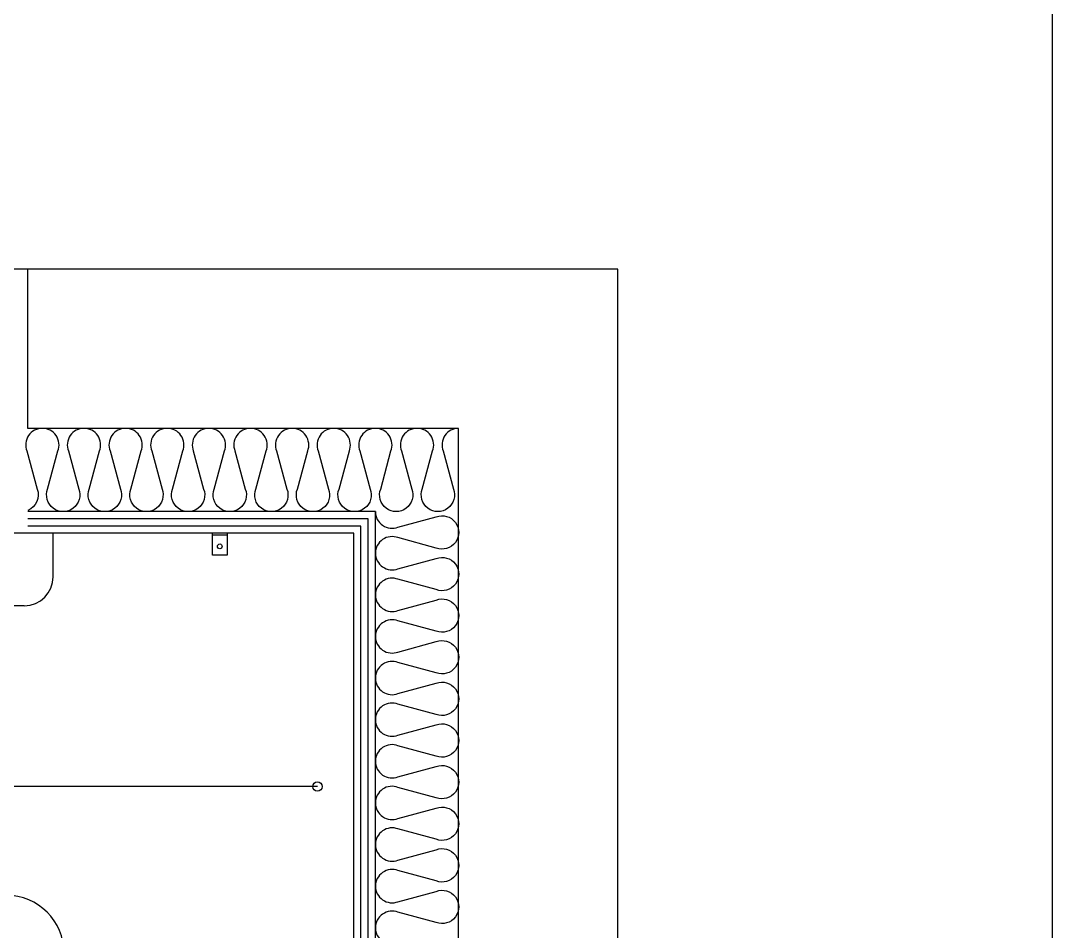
# Model space of a CAD drawing. Header units: millimetres. Extents: x -33000 to 294000, y 0 to 42408.
# Drawn here: x 245151 to 246576, y 20210 to 21468 of the extents above; entities that cross this region are included whole.
import ezdxf

# ---------------------------------------------------------------- set-up
doc = ezdxf.new("R2010")
doc.units = ezdxf.units.MM
doc.header["$LTSCALE"] = 50
doc.layers.add('arch', color=8, linetype='Continuous')

msp = doc.modelspace()

# ---------------------------------------------------------------- linework, layer by layer
at = {"layer": 'arch', "ltscale": 25}
for p, q in [((245161.2, 21124.6), (244261.2, 21124.6)), ((245976.2, 21124.6), (245161.2, 21124.6)), ((245161.2, 20904.6), (245161.2, 21124.6)), ((245976.2, 12254.6), (245976.2, 21124.6)), ((245756.2, 20904.6), (245161.2, 20904.6)), ((245756.2, 12474.6), (245756.2, 20904.6)), ((245641.2, 20789.6), (245161.2, 20789.6)), ((245631.2, 20779.6), (245161.2, 20779.6)), ((245631.2, 12599.6), (245631.2, 20779.6)), ((245641.2, 12589.6), (245641.2, 20789.6)), ((245621.2, 20769.6), (245161.2, 20769.6)), ((245621.2, 12609.6), (245621.2, 20769.6)), ((245611.2, 20759.6), (244761.2, 20759.6)), ((245196.2, 20699.6), (245196.2, 20759.6)), ((245416.3, 20729.6), (245416.3, 20759.6)), ((245436.3, 20759.6), (245416.3, 20759.6)), ((245416.3, 20757.6), (245436.3, 20757.6)), ((245436.3, 20759.6), (245436.3, 20729.6)), ((245611.2, 20194.6), (245611.2, 20759.6)), ((245436.3, 20729.6), (245416.3, 20729.6)), ((245156.2, 20659.6), (244761.2, 20659.6)), ((245561.2, 20409.6), (244747, 20409.6))]:
    msp.add_line(p, q, dxfattribs=at)
at = {"layer": 'arch'}
msp.add_lwpolyline([(215606.2, 9214.6), (246576.2, 9214.6), (246576.2, 25474.6), (215606.2, 25474.6)], close=True, dxfattribs=at)
at = {"layer": 'arch', "ltscale": 25}
for points in [[(245756.2, 20904.6, 0.524856), (245734.7, 20873.4), (245749, 20820.8, -1.449198), (245706, 20820.8), (245720.2, 20873.4, 0.524856), (245698.7, 20904.6, 0.524856), (245677.2, 20873.4), (245691.5, 20820.8, -1.449198), (245648.5, 20820.8), (245662.7, 20873.4, 0.524856), (245641.2, 20904.6, 0.524856), (245619.7, 20873.4), (245634, 20820.8, -1.449198), (245591, 20820.8), (245605.2, 20873.4, 0.524856), (245583.7, 20904.6, 0.524856), (245562.2, 20873.4), (245576.5, 20820.8, -1.449198), (245533.5, 20820.8), (245547.7, 20873.4, 0.524856), (245526.2, 20904.6, 0.524856), (245504.7, 20873.4), (245519, 20820.8, -1.449198), (245476, 20820.8), (245490.2, 20873.4, 0.524856), (245468.7, 20904.6, 0.524856), (245447.2, 20873.4), (245461.5, 20820.8, -1.449198), (245418.5, 20820.8), (245432.7, 20873.4, 0.524856), (245411.2, 20904.6, 0.524856), (245389.7, 20873.4), (245404, 20820.8, -1.449198), (245361, 20820.8), (245375.2, 20873.4, 0.524856), (245353.7, 20904.6, 0.524856), (245332.2, 20873.4), (245346.5, 20820.8, -1.449198), (245303.5, 20820.8), (245317.7, 20873.4, 0.524856), (245296.2, 20904.6, 0.524856), (245274.7, 20873.4), (245289, 20820.8, -1.449198), (245246, 20820.8), (245260.2, 20873.4, 0.524856), (245238.7, 20904.6, 0.524856), (245217.2, 20873.4), (245231.5, 20820.8, -1.449198), (245188.5, 20820.8), (245202.7, 20873.4, 0.524856), (245181.2, 20904.6, 0.524856), (245159.7, 20873.4), (245174, 20820.8, -0.406197), (245161.2, 20791.3, -0.406197)], [(245641.2, 20789.6, 0.524856), (245672.4, 20768.1), (245725, 20782.4, -1.449198), (245725, 20739.3), (245672.4, 20753.6, 0.524856), (245641.2, 20732.1, 0.524856), (245672.4, 20710.6), (245725, 20724.9, -1.449198), (245725, 20681.8), (245672.4, 20696.1, 0.524856), (245641.2, 20674.6, 0.524856), (245672.4, 20653.1), (245725, 20667.4, -1.449198), (245725, 20624.3), (245672.4, 20638.6, 0.524856), (245641.2, 20617.1, 0.524856), (245672.4, 20595.6), (245725, 20609.9, -1.449198), (245725, 20566.8), (245672.4, 20581.1, 0.524856), (245641.2, 20559.6, 0.524856), (245672.4, 20538.1), (245725, 20552.4, -1.449198), (245725, 20509.3), (245672.4, 20523.6, 0.524856), (245641.2, 20502.1, 0.524856), (245672.4, 20480.6), (245725, 20494.9, -1.449198), (245725, 20451.8), (245672.4, 20466.1, 0.524856), (245641.2, 20444.6, 0.524856), (245672.4, 20423.1), (245725, 20437.4, -1.449198), (245725, 20394.3), (245672.4, 20408.6, 0.524856), (245641.2, 20387.1, 0.524856), (245672.4, 20365.6), (245725, 20379.9, -1.449198), (245725, 20336.8), (245672.4, 20351.1, 0.524856), (245641.2, 20329.6, 0.524856), (245672.4, 20308.1), (245725, 20322.4, -1.449198), (245725, 20279.3), (245672.4, 20293.6, 0.524856), (245641.2, 20272.1, 0.524856), (245672.4, 20250.6), (245725, 20264.9, -1.449198), (245725, 20221.8), (245672.4, 20236.1, 0.524856), (245641.2, 20214.6, 0.524856), (245672.4, 20193.1)]]:
    msp.add_lwpolyline(points, format="xyb", dxfattribs=at)
for centre, radius in [((245426.3, 20741.6), 3.25), ((245561.2, 20409.6, 0), 6.5)]:
    msp.add_circle(centre, radius, dxfattribs=at)
for centre, radius, start, end in [((245156.2, 20699.6), 40, 270, 0), ((245131.2, 20179.6), 80, 0, 90)]:
    msp.add_arc(centre, radius, start, end, dxfattribs=at)

doc.saveas('drawing.dxf')
